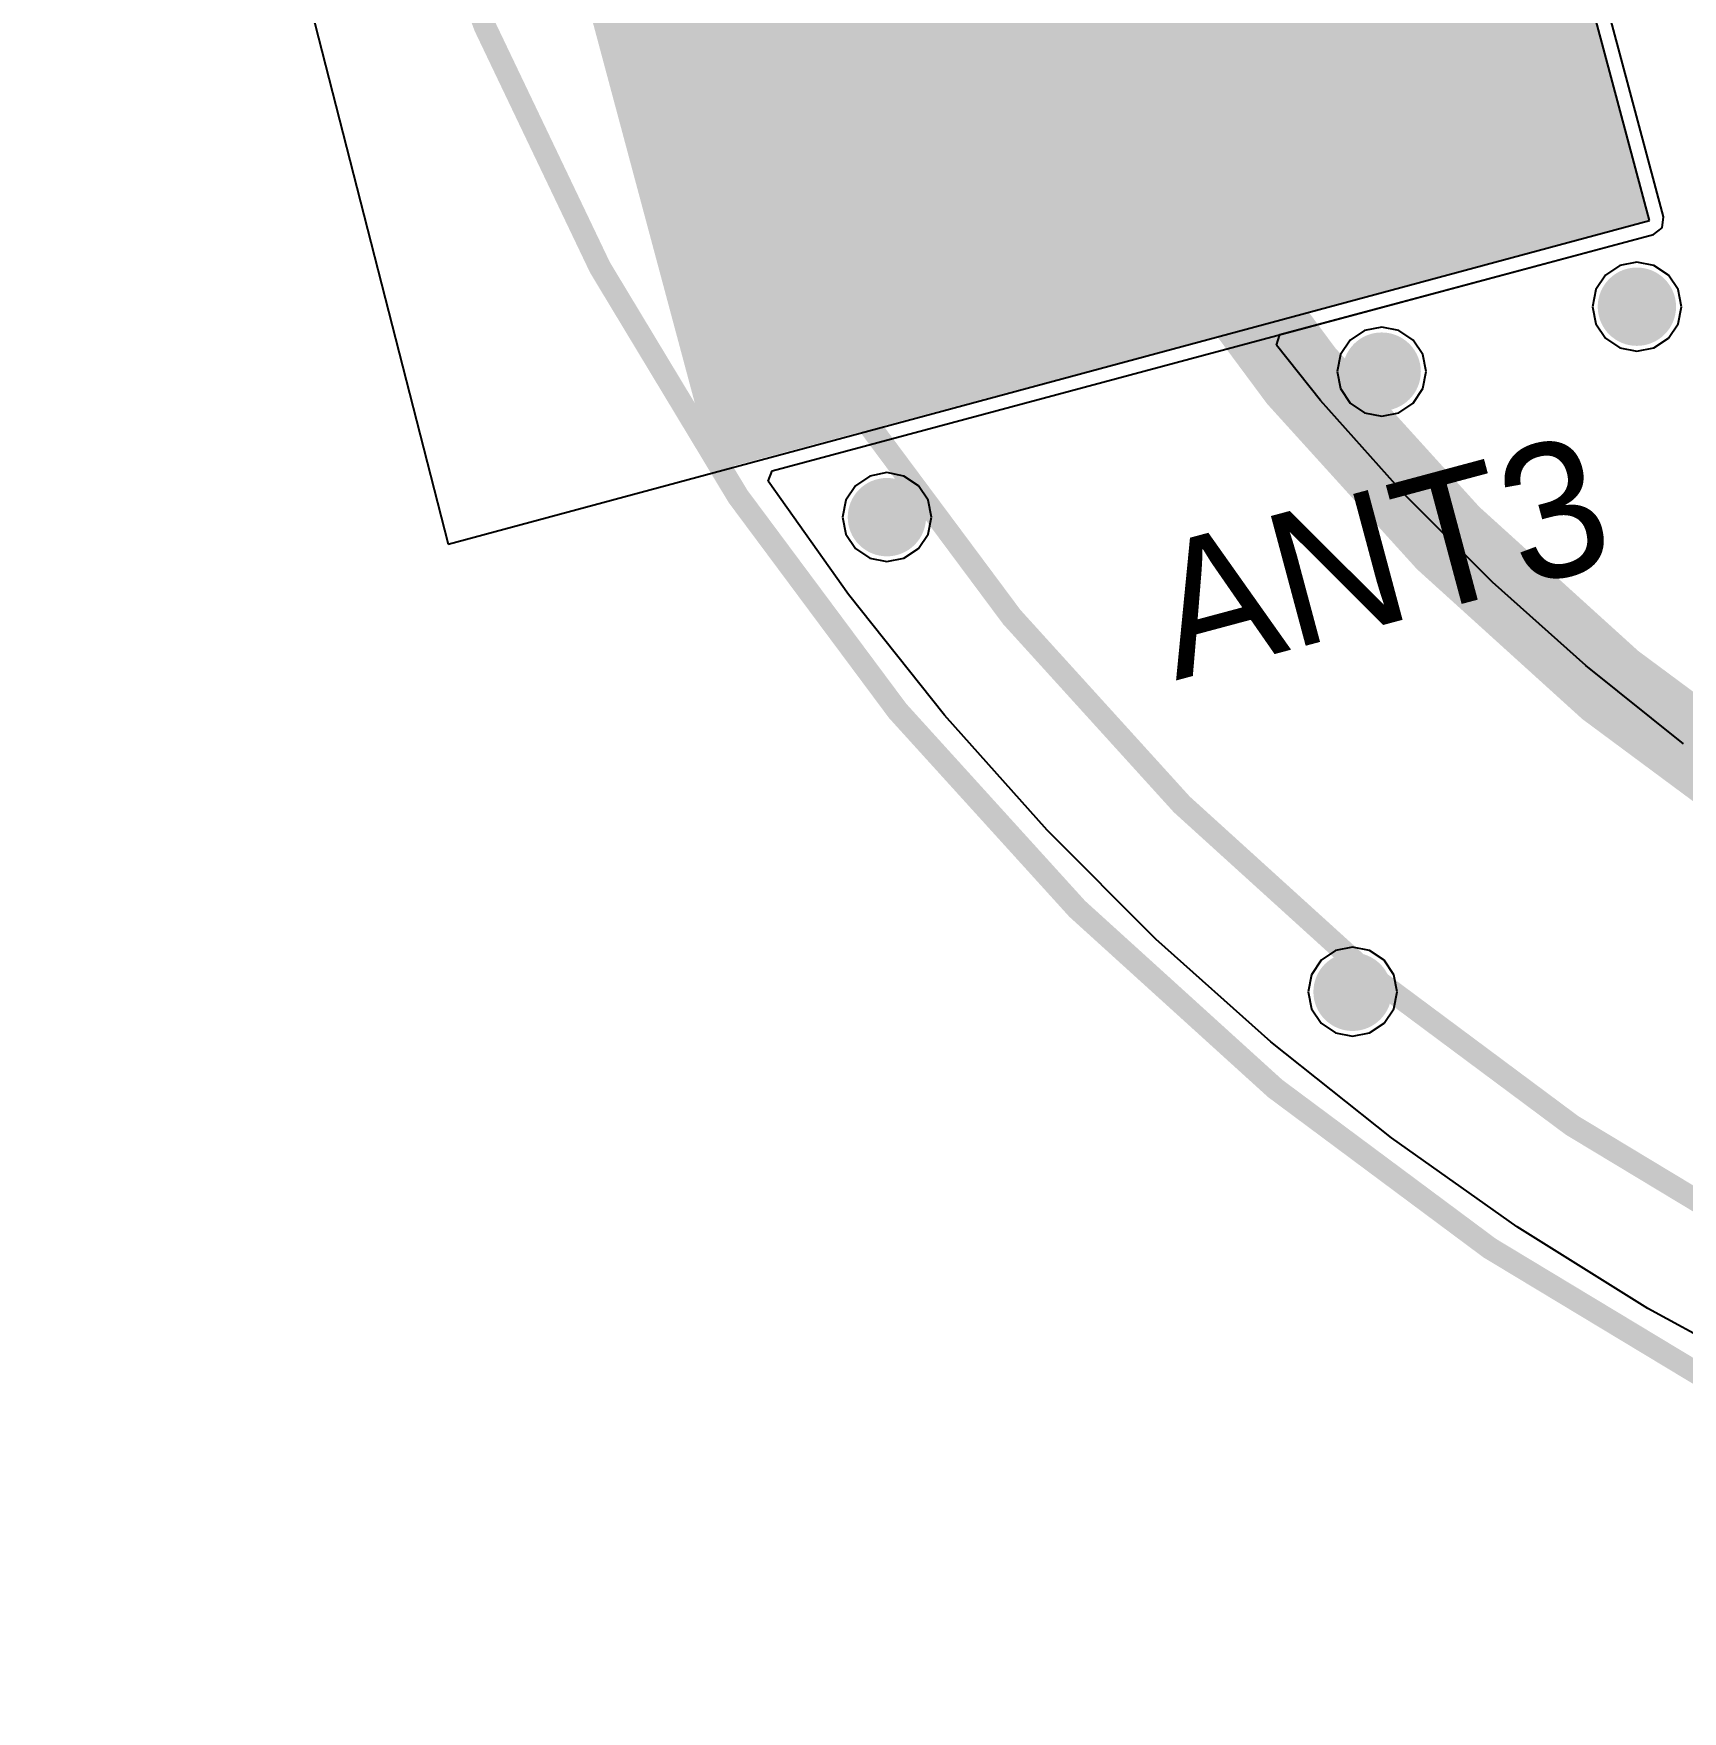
# Model space of a CAD drawing. Header units: millimetres. Extents: x 1.42 to 4.09, y 1.63 to 4.12.
# Drawn here: x 1.424 to 2.16, y 1.632 to 2.381 of the extents above; entities that cross this region are included whole.
import ezdxf

# ---------------------------------------------------------------- set-up
doc = ezdxf.new("R2010")
doc.units = ezdxf.units.MM
doc.header["$MEASUREMENT"] = 0
for name, color, linetype in [('BottomLayer', 5, 'Continuous'), ('BottomSolder', 6, 'Continuous'), ('KeepOutLayer', 6, 'Continuous'), ('Mechanical1', 6, 'Continuous'), ('Mechanical3', 76, 'Continuous'), ('MidLayer1', 16, 'Continuous'), ('MidLayer2', 76, 'Continuous'), ('MultiLayer', 9, 'Continuous'), ('TopLayer', 1, 'Continuous'), ('TopOverlay', 2, 'Continuous'), ('ViaHoleLayer', 16, 'Continuous')]:
    doc.layers.add(name, color=color, linetype=linetype)

# ---------------------------------------------------------------- blocks, each defined once
blk = doc.blocks.new('ANT_2_4GHZ_FR408_4L_M_______22')
at = {"layer": 'KeepOutLayer'}
blk.add_solid([(-0.1378, -0.00001), (0.61024, -0.00001), (-0.1378, 0.43306), (0.61024, 0.43306)], dxfattribs=at)
at = {"layer": 'TopLayer', "const_width": 0.01575}
for points in [[(0.25197, 0.24016), (0, 0.24016)], [(0.25197, 0.19291), (-0.09843, 0.19291)], [(-0.09843, 0.19291), (-0.09843, 0.14567)], [(0.25197, 0.14567), (-0.09843, 0.14567)], [(-0.09843, 0.09843), (-0.09843, 0.05118)], [(0.25197, 0.09843), (-0.09843, 0.09843)], [(0, 0.05118), (-0.09843, 0.05118)]]:
    blk.add_lwpolyline(points, dxfattribs=at)
at = {"layer": 'TopLayer', "const_width": 0.00787}
for points in [[(-0.00394, 0.24016, 1), (0.00394, 0.24016, 1)], [(-0.10236, 0.19291, 1), (-0.09449, 0.19291, 1)], [(-0.10236, 0.19291, 1), (-0.09449, 0.19291, 1)], [(-0.10236, 0.14567, 1), (-0.09449, 0.14567, 1)], [(-0.10236, 0.14567, 1), (-0.09449, 0.14567, 1)], [(-0.10236, 0.09843, 1), (-0.09449, 0.09843, 1)], [(-0.10236, 0.09843, 1), (-0.09449, 0.09843, 1)], [(-0.10236, 0.05118, 1), (-0.09449, 0.05118, 1)], [(-0.10236, 0.05118, 1), (-0.09449, 0.05118, 1)]]:
    blk.add_lwpolyline(points, format="xyb", close=True, dxfattribs=at)

msp = doc.modelspace()

# ---------------------------------------------------------------- linework, layer by layer
at = {"layer": 'BottomLayer'}
for p, q in [((2.15196, 2.29918), (1.95836, 3.02172)), ((2.14568, 2.2975), (1.95208, 3.02004)), ((1.42382, 2.87718), (1.609, 2.153)), ((1.609, 2.153), (2.14568, 2.2975)), ((2.14737, 2.29123), (2.15129, 2.29423)), ((2.15129, 2.29423), (2.15132, 2.29425)), ((2.15132, 2.29425), (2.15196, 2.29918)), ((2.15196, 2.29918), (2.15196, 2.29918)), ((1.7537, 2.18574), (2.14737, 2.29123)), ((1.752, 2.18104), (1.7537, 2.18574)), ((1.78782, 2.13039), (1.752, 2.18104)), ((1.83068, 2.07653), (1.78782, 2.13039)), ((1.87651, 2.02519), (1.83068, 2.07653)), ((1.92518, 1.97651), (1.87651, 2.02519)), ((1.97653, 1.93068), (1.92518, 1.97651)), ((2.03039, 1.88782), (1.97653, 1.93068)), ((2.08659, 1.84808), (2.03039, 1.88782)), ((2.14494, 1.81159), (2.08659, 1.84808)), ((2.20527, 1.77845), (2.14494, 1.81159))]:
    msp.add_line(p, q, dxfattribs=at)
at = {"layer": 'BottomLayer', "const_width": 0.0135}
for points in [[(2.13325, 2.259, 1), (2.14675, 2.259, 1)], [(2.01925, 2.23, 1), (2.03275, 2.23, 1)], [(1.79825, 2.165, 1), (1.81175, 2.165, 1)], [(2.00625, 1.953, 1), (2.01975, 1.953, 1)]]:
    msp.add_lwpolyline(points, format="xyb", close=True, dxfattribs=at)
at = {"layer": 'BottomSolder', "const_width": 0.0175}
for points in [[(2.13125, 2.259, 1), (2.14875, 2.259, 1)], [(2.01725, 2.23, 1), (2.03475, 2.23, 1)], [(1.79625, 2.165, 1), (1.81375, 2.165, 1)], [(2.00425, 1.953, 1), (2.02175, 1.953, 1)]]:
    msp.add_lwpolyline(points, format="xyb", close=True, dxfattribs=at)
at = {"layer": 'Mechanical1', "const_width": 0.01}
msp.add_lwpolyline([(2.63007, 1.63656, -0.35351), (1.53656, 2.73007)], format="xyb", dxfattribs=at)
at = {"layer": 'Mechanical3', "const_width": 0.03937}
msp.add_lwpolyline([(3.75606, 2.86, 1), (1.76394, 2.86, 1)], format="xyb", close=True, dxfattribs=at)
at = {"layer": 'Mechanical3', "const_width": 0.01}
msp.add_lwpolyline([(2.63704, 1.7022, -0.35351), (1.6022, 2.73704)], format="xyb", dxfattribs=at)
at = {"layer": 'MidLayer1'}
for p, q in [((2.15196, 2.29918), (1.95836, 3.02172)), ((2.14568, 2.2975), (1.95208, 3.02004)), ((1.42382, 2.87718), (1.609, 2.153)), ((1.609, 2.153), (2.14568, 2.2975)), ((2.14737, 2.29123), (2.15129, 2.29423)), ((2.15129, 2.29423), (2.15132, 2.29425)), ((2.15132, 2.29425), (2.15196, 2.29918)), ((2.15196, 2.29918), (2.15196, 2.29918)), ((1.7537, 2.18574), (2.14737, 2.29123)), ((1.752, 2.18104), (1.7537, 2.18574)), ((1.78782, 2.13039), (1.752, 2.18104)), ((1.83068, 2.07653), (1.78782, 2.13039)), ((1.87651, 2.02519), (1.83068, 2.07653)), ((1.92518, 1.97651), (1.87651, 2.02519)), ((1.97653, 1.93068), (1.92518, 1.97651)), ((2.03039, 1.88782), (1.97653, 1.93068)), ((2.08659, 1.84808), (2.03039, 1.88782)), ((2.14494, 1.81159), (2.08659, 1.84808)), ((2.20527, 1.77845), (2.14494, 1.81159))]:
    msp.add_line(p, q, dxfattribs=at)
at = {"layer": 'MidLayer1', "const_width": 0.0135}
for points in [[(2.13325, 2.259, 1), (2.14675, 2.259, 1)], [(2.01925, 2.23, 1), (2.03275, 2.23, 1)], [(1.79825, 2.165, 1), (1.81175, 2.165, 1)], [(2.00625, 1.953, 1), (2.01975, 1.953, 1)]]:
    msp.add_lwpolyline(points, format="xyb", close=True, dxfattribs=at)
at = {"layer": 'MidLayer2'}
for p, q in [((2.15196, 2.29918), (1.95836, 3.02172)), ((2.14568, 2.2975), (1.95208, 3.02004)), ((1.42382, 2.87718), (1.609, 2.153)), ((1.609, 2.153), (2.14568, 2.2975)), ((2.14737, 2.29123), (2.15129, 2.29423)), ((2.15129, 2.29423), (2.15132, 2.29425)), ((2.15132, 2.29425), (2.15196, 2.29918)), ((2.15196, 2.29918), (2.15196, 2.29918)), ((1.7537, 2.18574), (2.14737, 2.29123)), ((2.14, 2.27888), (2.13239, 2.27737)), ((2.14761, 2.27737), (2.14, 2.27888)), ((2.12594, 2.27306), (2.12163, 2.26661)), ((2.13239, 2.27737), (2.12594, 2.27306)), ((2.15406, 2.27306), (2.14761, 2.27737)), ((2.15837, 2.26661), (2.15406, 2.27306)), ((2.12163, 2.26661), (2.12012, 2.259)), ((2.15988, 2.259), (2.15837, 2.26661)), ((2.12012, 2.259), (2.12163, 2.25139)), ((2.15837, 2.25139), (2.15988, 2.259)), ((2.01839, 2.24837), (2.01194, 2.24406)), ((2.026, 2.24988), (2.01839, 2.24837)), ((2.03361, 2.24837), (2.026, 2.24988)), ((2.04006, 2.24406), (2.03361, 2.24837)), ((2.12163, 2.25139), (2.12594, 2.24494)), ((2.15406, 2.24494), (2.15837, 2.25139)), ((2.01194, 2.24406), (2.00763, 2.23761)), ((2.04437, 2.23761), (2.04006, 2.24406)), ((2.12594, 2.24494), (2.13239, 2.24063)), ((2.14761, 2.24063), (2.15406, 2.24494)), ((2.00763, 2.23761), (2.00612, 2.23)), ((2.04588, 2.23), (2.04437, 2.23761)), ((2.13239, 2.24063), (2.14, 2.23912)), ((2.14, 2.23912), (2.14761, 2.24063)), ((2.00612, 2.23), (2.00763, 2.22239)), ((2.04437, 2.22239), (2.04588, 2.23)), ((2.00763, 2.22239), (2.01194, 2.21594)), ((2.04006, 2.21594), (2.04437, 2.22239)), ((2.01194, 2.21594), (2.01839, 2.21163)), ((2.01839, 2.21163), (2.026, 2.21012)), ((2.026, 2.21012), (2.03361, 2.21163)), ((2.03361, 2.21163), (2.04006, 2.21594)), ((1.752, 2.18104), (1.7537, 2.18574)), ((1.78782, 2.13039), (1.752, 2.18104)), ((1.79739, 2.18337), (1.79094, 2.17906)), ((1.805, 2.18488), (1.79739, 2.18337)), ((1.81261, 2.18337), (1.805, 2.18488)), ((1.81906, 2.17906), (1.81261, 2.18337)), ((1.79094, 2.17906), (1.78663, 2.17261)), ((1.82337, 2.17261), (1.81906, 2.17906)), ((1.78663, 2.17261), (1.78512, 2.165)), ((1.82488, 2.165), (1.82337, 2.17261)), ((1.78512, 2.165), (1.78663, 2.15739)), ((1.82337, 2.15739), (1.82488, 2.165)), ((1.78663, 2.15739), (1.79094, 2.15094)), ((1.79094, 2.15094), (1.79739, 2.14663)), ((1.81261, 2.14663), (1.81906, 2.15094)), ((1.81906, 2.15094), (1.82337, 2.15739)), ((1.79739, 2.14663), (1.805, 2.14512)), ((1.805, 2.14512), (1.81261, 2.14663)), ((1.83068, 2.07653), (1.78782, 2.13039)), ((1.87651, 2.02519), (1.83068, 2.07653)), ((1.92518, 1.97651), (1.87651, 2.02519)), ((1.97653, 1.93068), (1.92518, 1.97651)), ((2.00539, 1.97137), (1.99894, 1.96706)), ((2.013, 1.97288), (2.00539, 1.97137)), ((2.02061, 1.97137), (2.013, 1.97288)), ((2.02706, 1.96706), (2.02061, 1.97137)), ((1.99894, 1.96706), (1.99463, 1.96061)), ((2.03137, 1.96061), (2.02706, 1.96706)), ((1.99463, 1.96061), (1.99312, 1.953)), ((2.03288, 1.953), (2.03137, 1.96061)), ((1.99312, 1.953), (1.99463, 1.94539)), ((2.03137, 1.94539), (2.03288, 1.953)), ((1.99463, 1.94539), (1.99894, 1.93894)), ((2.02706, 1.93894), (2.03137, 1.94539)), ((1.99894, 1.93894), (2.00539, 1.93463)), ((2.00539, 1.93463), (2.013, 1.93312)), ((2.013, 1.93312), (2.02061, 1.93463)), ((2.02061, 1.93463), (2.02706, 1.93894)), ((2.03039, 1.88782), (1.97653, 1.93068)), ((2.08659, 1.84808), (2.03039, 1.88782)), ((2.14494, 1.81159), (2.08659, 1.84808)), ((2.20527, 1.77845), (2.14494, 1.81159))]:
    msp.add_line(p, q, dxfattribs=at)
at = {"layer": 'MidLayer2', "const_width": 0.0135}
for points in [[(2.13325, 2.259, 1), (2.14675, 2.259, 1)], [(2.01925, 2.23, 1), (2.03275, 2.23, 1)], [(1.79825, 2.165, 1), (1.81175, 2.165, 1)], [(2.00625, 1.953, 1), (2.01975, 1.953, 1)]]:
    msp.add_lwpolyline(points, format="xyb", close=True, dxfattribs=at)
at = {"layer": 'MultiLayer', "const_width": 0.0135}
for points in [[(2.13325, 2.259, 1), (2.14675, 2.259, 1)], [(2.01925, 2.23, 1), (2.03275, 2.23, 1)], [(1.79825, 2.165, 1), (1.81175, 2.165, 1)], [(2.00625, 1.953, 1), (2.01975, 1.953, 1)]]:
    msp.add_lwpolyline(points, format="xyb", close=True, dxfattribs=at)
at = {"layer": 'TopLayer'}
for p, q in [((2.14568, 2.2975), (1.95208, 3.02004)), ((1.42382, 2.87718), (1.609, 2.153)), ((2.15196, 2.29918), (2.12041, 2.41696)), ((1.609, 2.153), (2.14568, 2.2975)), ((2.14737, 2.29123), (2.15129, 2.29423)), ((2.15129, 2.29423), (2.15132, 2.29425)), ((2.15132, 2.29425), (2.15196, 2.29918)), ((2.15196, 2.29918), (2.15196, 2.29918)), ((1.98056, 2.24653), (2.14737, 2.29123)), ((1.979, 2.24178), (1.98056, 2.24653)), ((1.99867, 2.21712), (1.979, 2.24178)), ((2.03592, 2.17544), (1.99867, 2.21712)), ((2.07544, 2.13592), (2.03592, 2.17544)), ((2.11712, 2.09867), (2.07544, 2.13592)), ((2.16081, 2.06382), (2.11712, 2.09867))]:
    msp.add_line(p, q, dxfattribs=at)
at = {"layer": 'TopLayer', "const_width": 0.0135}
for points in [[(2.13325, 2.259, 1), (2.14675, 2.259, 1)], [(2.01925, 2.23, 1), (2.03275, 2.23, 1)], [(1.79825, 2.165, 1), (1.81175, 2.165, 1)], [(2.00625, 1.953, 1), (2.01975, 1.953, 1)]]:
    msp.add_lwpolyline(points, format="xyb", close=True, dxfattribs=at)
at = {"layer": 'ViaHoleLayer', "const_width": 0.0065}
for points in [[(2.13675, 2.259, 1), (2.14325, 2.259, 1)], [(2.02275, 2.23, 1), (2.02925, 2.23, 1)], [(1.80175, 2.165, 1), (1.80825, 2.165, 1)], [(2.00975, 1.953, 1), (2.01625, 1.953, 1)]]:
    msp.add_lwpolyline(points, format="xyb", close=True, dxfattribs=at)

# ---------------------------------------------------------------- block references
at = {"rotation": 105}
msp.add_blockref('ANT_2_4GHZ_FR408_4L_M_______22', (2.11002, 2.4306), dxfattribs=at)

# ---------------------------------------------------------------- texts
at = {"layer": 'TopOverlay'}
msp.add_text('ANT3', height=0.06, rotation=15, dxfattribs=at).set_placement((1.934, 2.092))

doc.saveas('drawing.dxf')
